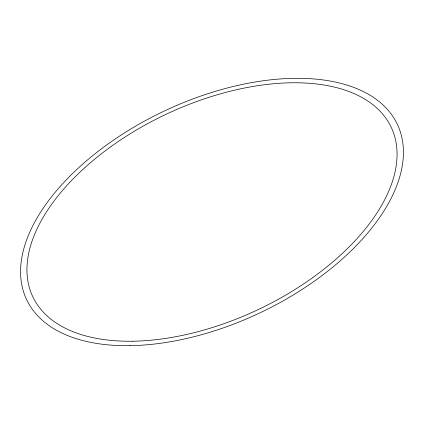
<?xml version="1.0" encoding="UTF-8"?>
<svg xmlns="http://www.w3.org/2000/svg" width="424" height="424" viewBox="0 0 424 424"><rect width="100%" height="100%" fill="white"/><g stroke="black" fill="none" stroke-linecap="round" stroke-linejoin="round"><path stroke-width="0.64" d="M130.004 345.661A205.052 111.676 -25.3 0 0 402.8 142.835A205.052 111.676 -25.3 0 0 103.196 147.504A205.052 111.676 -25.3 0 0 130.004 345.661M132.733 341.214A198.225 107.961 -25.3 0 0 396.451 145.135A198.225 107.961 -25.3 0 0 106.816 149.651A198.225 107.961 -25.3 0 0 132.733 341.214"/></g></svg>
